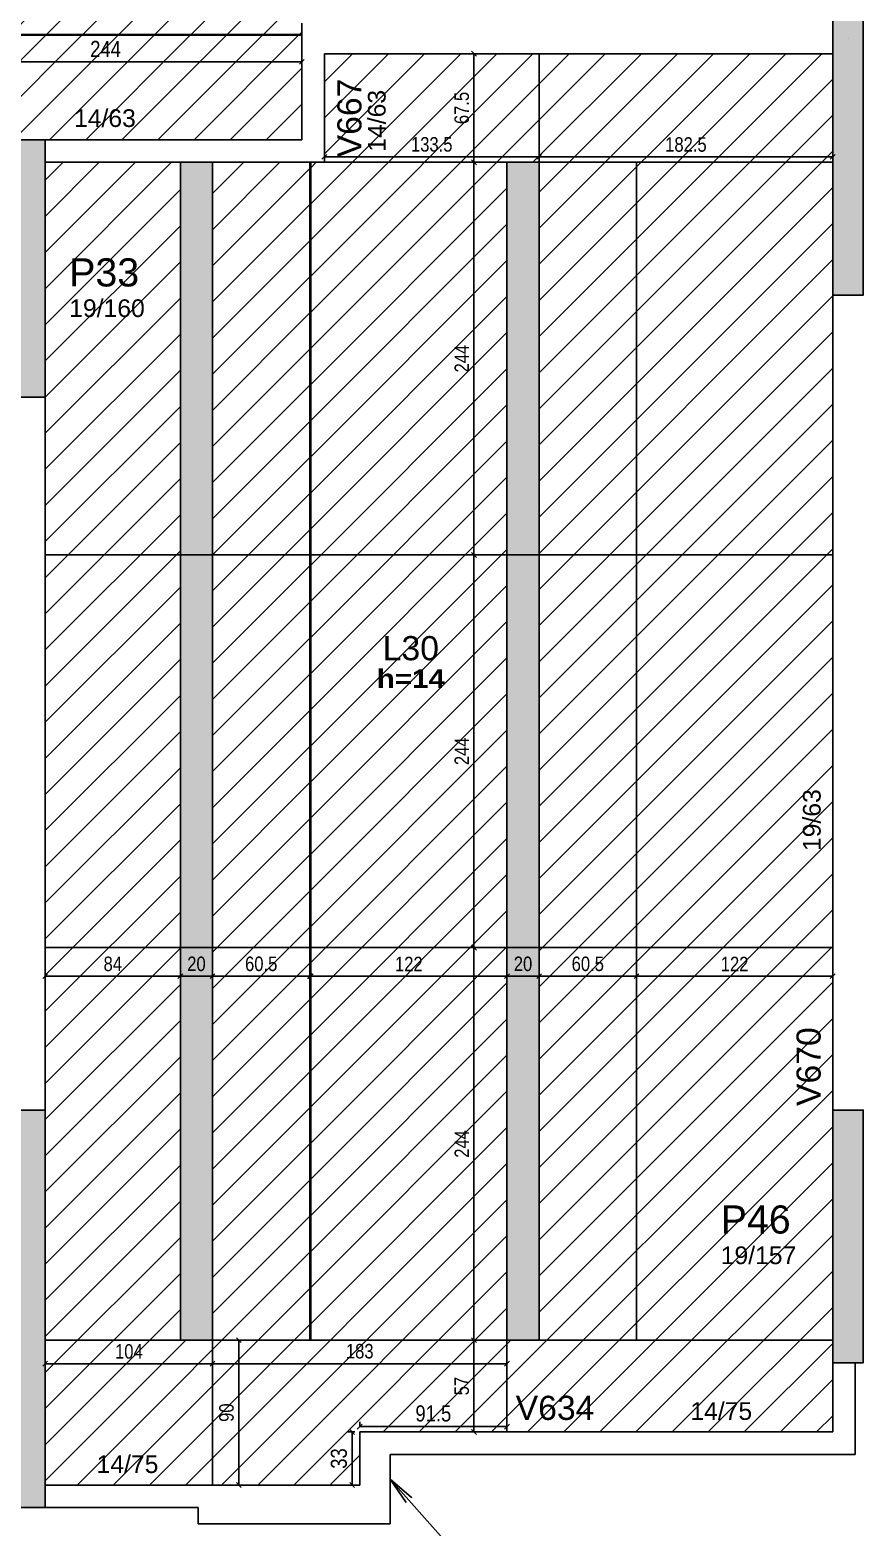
# Model space of a CAD drawing. Extents: x 4150 to 8661, y -614 to 3008.
# Drawn here: x 5825 to 6340, y 603 to 1534 of the extents above; entities that cross this region are included whole.
import ezdxf

# ---------------------------------------------------------------- set-up
doc = ezdxf.new("R2010")
doc.units = 0
doc.header["$PDMODE"] = 34
for name, color, linetype in [('COTA', 241, 'Continuous'), ('MTH-COTAS7', 31, 'Continuous'), ('MTH-DIM-PILAR', 3, 'Continuous'), ('MTH-DIM-VIGA', 3, 'Continuous'), ('MTH-FACE-VIGA', 7, 'Continuous'), ('MTH-PILAR-SEGUE', 5, 'Continuous'), ('MTH-SOMBRA25', 253, 'Continuous'), ('MTH-TIT1-PILAR', 5, 'Continuous'), ('MTH-TIT1-VIGA', 5, 'Continuous'), ('MTH-TXT-NEGRITO', 5, 'Continuous'), ('Painéis', 200, 'Continuous')]:
    doc.layers.add(name, color=color, linetype=linetype)
doc.layers.add('Hachura', color=251, linetype='Continuous', lineweight=9)
doc.styles.add('COTA TECNICA', font='techl___.ttf', dxfattribs={"height": 10})
doc.styles.add('COTA TECNICA-50', font='techl___.ttf', dxfattribs={"height": 9})
doc.styles.add('TQS_ARIAL', font='arial.ttf')
doc.styles.add('TQS_ARIAL_BLACK', font='ariblk.ttf')
doc.dimstyles.new('COTA PAINEL-50', dxfattribs={"dimtxt": 9, "dimasz": 3, "dimexe": 3, "dimexo": 3, "dimgap": 3, "dimtad": 1, "dimdec": 1, "dimzin": 12, "dimdsep": 46, "dimtxsty": 'COTA TECNICA-50', "dimblk1": 'OBLIQUE', "dimblk2": 'OBLIQUE', "dimsah": 1, "dimcen": 0.9, "dimclrd": 4, "dimclre": 4, "dimclrt": 240, "dimadec": 1, "dimazin": 3, "dimtfac": 1, "dimtdec": 1, "dimtmove": 0, "dimatfit": 3, "dimfxl": 1, "dimtolj": 1, "dimtzin": 12, "dimarcsym": 0})
doc.dimstyles.new('PAINEL', dxfattribs={"dimtxt": 10, "dimasz": 3, "dimexe": 3, "dimexo": 3, "dimgap": 3, "dimtad": 1, "dimdec": 1, "dimzin": 12, "dimdsep": 46, "dimtxsty": 'COTA TECNICA', "dimblk1": 'OBLIQUE', "dimblk2": 'OBLIQUE', "dimsah": 1, "dimcen": 0.9, "dimclrd": 4, "dimclre": 4, "dimclrt": 240, "dimadec": 1, "dimazin": 3, "dimtfac": 1, "dimtdec": 1, "dimtmove": 0, "dimatfit": 3, "dimfxl": 1, "dimtolj": 1, "dimtzin": 12, "dimarcsym": 0})
pattern_1 = [(45, (-410.075, 0), (-11.22532, 11.22532), [])]

# ---------------------------------------------------------------- blocks, each defined once
blk = doc.blocks.new('_Oblique')
at = {"color": 0, "linetype": 'ByBlock', "lineweight": -2}
blk.add_line((-0.5, -0.5), (0.5, 0.5), dxfattribs=at)
blk = doc.blocks.new('*D1085')
at = {"layer": 'COTA', "color": 4, "lineweight": -2, "transparency": 16777216}
for p, q in [((5750.16, 1513.87), (5994.16, 1513.87)), ((5994.16, 1515.98), (5994.16, 1510.87))]:
    blk.add_line(p, q, dxfattribs=at)
at = {"layer": 'Defpoints', "color": 0, "transparency": 16777216}
for p in [(5994.16, 1518.98), (5750.16, 1513.87), (5994.16, 1513.87)]:
    blk.add_point(p, dxfattribs=at)
at = {"layer": 'COTA', "color": 4, "lineweight": -2, "transparency": 16777216, "xscale": 3, "yscale": 3, "zscale": 3, "rotation": 180}
blk.add_blockref('_Oblique', (5750.16, 1513.87), dxfattribs=at)
at = {"layer": 'COTA', "color": 4, "lineweight": -2, "transparency": 16777216, "xscale": 3, "yscale": 3, "zscale": 3}
blk.add_blockref('_Oblique', (5994.16, 1513.87), dxfattribs=at)
at = {"layer": 'COTA', "color": 240, "transparency": 16777216, "insert": (5872.16, 1521.94), "char_height": 10, "attachment_point": 5, "style": 'COTA TECNICA'}
blk.add_mtext('\\A1;244', dxfattribs=at)
blk = doc.blocks.new('*D1151')
at = {"layer": 'COTA', "color": 4, "lineweight": -2, "transparency": 16777216}
for p, q in [((6202.16, 960.48), (6202.16, 942.74)), ((6324.16, 960.48), (6324.16, 942.74)), ((6324.16, 945.74), (6202.16, 945.74))]:
    blk.add_line(p, q, dxfattribs=at)
at = {"layer": 'Defpoints', "color": 0, "transparency": 16777216}
for p in [(6202.16, 963.48), (6324.16, 963.48), (6202.16, 945.74)]:
    blk.add_point(p, dxfattribs=at)
at = {"layer": 'COTA', "color": 4, "lineweight": -2, "transparency": 16777216, "xscale": 3, "yscale": 3, "zscale": 3, "rotation": 180}
blk.add_blockref('_Oblique', (6202.16, 945.74), dxfattribs=at)
at = {"layer": 'COTA', "color": 4, "lineweight": -2, "transparency": 16777216, "xscale": 3, "yscale": 3, "zscale": 3}
blk.add_blockref('_Oblique', (6324.16, 945.74), dxfattribs=at)
at = {"layer": 'COTA', "color": 240, "transparency": 16777216, "insert": (6263.16, 953.29), "char_height": 9, "attachment_point": 5, "style": 'COTA TECNICA-50'}
blk.add_mtext('\\A1;122', dxfattribs=at)
blk = doc.blocks.new('*D1152')
at = {"layer": 'COTA', "color": 4, "lineweight": -2, "transparency": 16777216}
for p, q in [((6141.66, 960.48), (6141.66, 942.74)), ((6202.16, 960.48), (6202.16, 942.74)), ((6202.16, 945.74), (6141.66, 945.74))]:
    blk.add_line(p, q, dxfattribs=at)
at = {"layer": 'Defpoints', "color": 0, "transparency": 16777216}
for p in [(6141.66, 963.48), (6202.16, 963.48), (6141.66, 945.74)]:
    blk.add_point(p, dxfattribs=at)
at = {"layer": 'COTA', "color": 4, "lineweight": -2, "transparency": 16777216, "xscale": 3, "yscale": 3, "zscale": 3, "rotation": 180}
blk.add_blockref('_Oblique', (6141.66, 945.74), dxfattribs=at)
at = {"layer": 'COTA', "color": 4, "lineweight": -2, "transparency": 16777216, "xscale": 3, "yscale": 3, "zscale": 3}
blk.add_blockref('_Oblique', (6202.16, 945.74), dxfattribs=at)
at = {"layer": 'COTA', "color": 240, "transparency": 16777216, "insert": (6171.91, 953.34), "char_height": 9, "attachment_point": 5, "style": 'COTA TECNICA-50'}
blk.add_mtext('\\A1;60.5', dxfattribs=at)
blk = doc.blocks.new('*D1153')
at = {"layer": 'COTA', "color": 4, "lineweight": -2, "transparency": 16777216}
for p, q in [((6121.66, 960.48), (6121.66, 942.74)), ((6141.66, 960.48), (6141.66, 942.74)), ((6141.66, 945.74), (6121.66, 945.74))]:
    blk.add_line(p, q, dxfattribs=at)
at = {"layer": 'Defpoints', "color": 0, "transparency": 16777216}
for p in [(6121.66, 963.48), (6141.66, 963.48), (6121.66, 945.74)]:
    blk.add_point(p, dxfattribs=at)
at = {"layer": 'COTA', "color": 4, "lineweight": -2, "transparency": 16777216, "xscale": 3, "yscale": 3, "zscale": 3, "rotation": 180}
blk.add_blockref('_Oblique', (6121.66, 945.74), dxfattribs=at)
at = {"layer": 'COTA', "color": 4, "lineweight": -2, "transparency": 16777216, "xscale": 3, "yscale": 3, "zscale": 3}
blk.add_blockref('_Oblique', (6141.66, 945.74), dxfattribs=at)
at = {"layer": 'COTA', "color": 240, "transparency": 16777216, "insert": (6131.66, 953.33), "char_height": 9, "attachment_point": 5, "style": 'COTA TECNICA-50'}
blk.add_mtext('\\A1;20', dxfattribs=at)
blk = doc.blocks.new('*D1154')
at = {"layer": 'COTA', "color": 4, "lineweight": -2, "transparency": 16777216}
for p, q in [((5999.66, 960.48), (5999.66, 942.74)), ((6121.66, 960.48), (6121.66, 942.74)), ((6121.66, 945.74), (5999.66, 945.74))]:
    blk.add_line(p, q, dxfattribs=at)
at = {"layer": 'Defpoints', "color": 0, "transparency": 16777216}
for p in [(5999.66, 963.48), (6121.66, 963.48), (5999.66, 945.74)]:
    blk.add_point(p, dxfattribs=at)
at = {"layer": 'COTA', "color": 4, "lineweight": -2, "transparency": 16777216, "xscale": 3, "yscale": 3, "zscale": 3, "rotation": 180}
blk.add_blockref('_Oblique', (5999.66, 945.74), dxfattribs=at)
at = {"layer": 'COTA', "color": 4, "lineweight": -2, "transparency": 16777216, "xscale": 3, "yscale": 3, "zscale": 3}
blk.add_blockref('_Oblique', (6121.66, 945.74), dxfattribs=at)
at = {"layer": 'COTA', "color": 240, "transparency": 16777216, "insert": (6060.66, 953.29), "char_height": 9, "attachment_point": 5, "style": 'COTA TECNICA-50'}
blk.add_mtext('\\A1;122', dxfattribs=at)
blk = doc.blocks.new('*D1155')
at = {"layer": 'COTA', "color": 4, "lineweight": -2, "transparency": 16777216}
for p, q in [((5938.66, 960.48), (5938.66, 942.74)), ((5999.16, 960.48), (5999.16, 942.74)), ((5999.16, 945.74), (5938.66, 945.74))]:
    blk.add_line(p, q, dxfattribs=at)
at = {"layer": 'Defpoints', "color": 0, "transparency": 16777216}
for p in [(5938.66, 963.48), (5999.16, 963.48), (5938.66, 945.74)]:
    blk.add_point(p, dxfattribs=at)
at = {"layer": 'COTA', "color": 4, "lineweight": -2, "transparency": 16777216, "xscale": 3, "yscale": 3, "zscale": 3, "rotation": 180}
blk.add_blockref('_Oblique', (5938.66, 945.74), dxfattribs=at)
at = {"layer": 'COTA', "color": 4, "lineweight": -2, "transparency": 16777216, "xscale": 3, "yscale": 3, "zscale": 3}
blk.add_blockref('_Oblique', (5999.16, 945.74), dxfattribs=at)
at = {"layer": 'COTA', "color": 240, "transparency": 16777216, "insert": (5968.91, 953.34), "char_height": 9, "attachment_point": 5, "style": 'COTA TECNICA-50'}
blk.add_mtext('\\A1;60.5', dxfattribs=at)
blk = doc.blocks.new('*D1156')
at = {"layer": 'COTA', "color": 4, "lineweight": -2, "transparency": 16777216}
for p, q in [((5834.66, 960.48), (5834.66, 942.74)), ((5918.66, 960.48), (5918.66, 942.74)), ((5918.66, 945.74), (5834.66, 945.74))]:
    blk.add_line(p, q, dxfattribs=at)
at = {"layer": 'Defpoints', "color": 0, "transparency": 16777216}
for p in [(5834.66, 963.48), (5918.66, 963.48), (5834.66, 945.74)]:
    blk.add_point(p, dxfattribs=at)
at = {"layer": 'COTA', "color": 4, "lineweight": -2, "transparency": 16777216, "xscale": 3, "yscale": 3, "zscale": 3, "rotation": 180}
blk.add_blockref('_Oblique', (5834.66, 945.74), dxfattribs=at)
at = {"layer": 'COTA', "color": 4, "lineweight": -2, "transparency": 16777216, "xscale": 3, "yscale": 3, "zscale": 3}
blk.add_blockref('_Oblique', (5918.66, 945.74), dxfattribs=at)
at = {"layer": 'COTA', "color": 240, "transparency": 16777216, "insert": (5876.66, 953.32), "char_height": 9, "attachment_point": 5, "style": 'COTA TECNICA-50'}
blk.add_mtext('\\A1;84', dxfattribs=at)
blk = doc.blocks.new('*D1157')
at = {"layer": 'COTA', "color": 4, "lineweight": -2, "transparency": 16777216}
for p, q in [((6138.66, 1518.98), (6098.18, 1518.98)), ((6101.18, 1518.98), (6101.18, 1451.48)), ((6118.66, 1451.48), (6098.18, 1451.48))]:
    blk.add_line(p, q, dxfattribs=at)
at = {"layer": 'Defpoints', "color": 0, "transparency": 16777216}
for p in [(6141.66, 1518.98), (6101.18, 1451.48), (6121.66, 1451.48)]:
    blk.add_point(p, dxfattribs=at)
at = {"layer": 'COTA', "color": 4, "lineweight": -2, "transparency": 16777216, "xscale": 3, "yscale": 3, "zscale": 3}
for p, rotation in [((6101.18, 1518.98), 90), ((6101.18, 1451.48), 270)]:
    blk.add_blockref('_Oblique', p, dxfattribs=dict(at, rotation=rotation))
at = {"layer": 'COTA', "color": 240, "transparency": 16777216, "insert": (6093.58, 1485.23), "char_height": 9, "attachment_point": 5, "rotation": 90, "style": 'COTA TECNICA-50'}
blk.add_mtext('\\A1;67.5', dxfattribs=at)
blk = doc.blocks.new('*D1158')
at = {"layer": 'COTA', "color": 4, "lineweight": -2, "transparency": 16777216}
for p, q in [((6118.66, 1451.48), (6098.18, 1451.48)), ((6101.18, 1451.48), (6101.18, 1207.48)), ((6102.1, 1207.48), (6098.18, 1207.48))]:
    blk.add_line(p, q, dxfattribs=at)
at = {"layer": 'Defpoints', "color": 0, "transparency": 16777216}
for p in [(6121.66, 1451.48), (6101.18, 1207.48), (6105.1, 1207.48)]:
    blk.add_point(p, dxfattribs=at)
at = {"layer": 'COTA', "color": 4, "lineweight": -2, "transparency": 16777216, "xscale": 3, "yscale": 3, "zscale": 3}
for p, rotation in [((6101.18, 1451.48), 90), ((6101.18, 1207.48), 270)]:
    blk.add_blockref('_Oblique', p, dxfattribs=dict(at, rotation=rotation))
at = {"layer": 'COTA', "color": 240, "transparency": 16777216, "insert": (6093.61, 1329.48), "char_height": 9, "attachment_point": 5, "rotation": 90, "style": 'COTA TECNICA-50'}
blk.add_mtext('\\A1;244', dxfattribs=at)
blk = doc.blocks.new('*D1159')
at = {"layer": 'COTA', "color": 4, "lineweight": -2, "transparency": 16777216}
for p, q in [((6118.66, 963.48), (6098.18, 963.48)), ((6101.18, 963.48), (6101.18, 719.48)), ((6118.66, 719.48), (6098.18, 719.48))]:
    blk.add_line(p, q, dxfattribs=at)
at = {"layer": 'Defpoints', "color": 0, "transparency": 16777216}
for p in [(6121.66, 963.48), (6101.18, 719.48), (6121.66, 719.48)]:
    blk.add_point(p, dxfattribs=at)
at = {"layer": 'COTA', "color": 4, "lineweight": -2, "transparency": 16777216, "xscale": 3, "yscale": 3, "zscale": 3}
for p, rotation in [((6101.18, 963.48), 90), ((6101.18, 719.48), 270)]:
    blk.add_blockref('_Oblique', p, dxfattribs=dict(at, rotation=rotation))
at = {"layer": 'COTA', "color": 240, "transparency": 16777216, "insert": (6093.61, 841.48), "char_height": 9, "attachment_point": 5, "rotation": 90, "style": 'COTA TECNICA-50'}
blk.add_mtext('\\A1;244', dxfattribs=at)
blk = doc.blocks.new('*D1160')
at = {"layer": 'COTA', "color": 4, "lineweight": -2, "transparency": 16777216}
for p, q in [((6118.66, 719.48), (6098.18, 719.48)), ((6101.18, 719.48), (6101.18, 662.48)), ((6118.66, 662.48), (6098.18, 662.48))]:
    blk.add_line(p, q, dxfattribs=at)
at = {"layer": 'Defpoints', "color": 0, "transparency": 16777216}
for p in [(6121.66, 719.48), (6101.18, 662.48), (6121.66, 662.48)]:
    blk.add_point(p, dxfattribs=at)
at = {"layer": 'COTA', "color": 4, "lineweight": -2, "transparency": 16777216, "xscale": 3, "yscale": 3, "zscale": 3}
for p, rotation in [((6101.18, 719.48), 90), ((6101.18, 662.48), 270)]:
    blk.add_blockref('_Oblique', p, dxfattribs=dict(at, rotation=rotation))
at = {"layer": 'COTA', "color": 240, "transparency": 16777216, "insert": (6093.58, 690.98), "char_height": 9, "attachment_point": 5, "rotation": 90, "style": 'COTA TECNICA-50'}
blk.add_mtext('\\A1;57', dxfattribs=at)
blk = doc.blocks.new('*D1161')
at = {"layer": 'COTA', "color": 4, "lineweight": -2, "transparency": 16777216}
for p, q in [((6141.66, 1454.48), (6141.66, 1457.87)), ((6324.16, 1454.87), (6141.66, 1454.87)), ((6324.16, 1454.48), (6324.16, 1457.87))]:
    blk.add_line(p, q, dxfattribs=at)
at = {"layer": 'Defpoints', "color": 0, "transparency": 16777216}
for p in [(6141.66, 1454.87), (6141.66, 1451.48), (6324.16, 1451.48)]:
    blk.add_point(p, dxfattribs=at)
at = {"layer": 'COTA', "color": 4, "lineweight": -2, "transparency": 16777216, "xscale": 3, "yscale": 3, "zscale": 3, "rotation": 180}
blk.add_blockref('_Oblique', (6141.66, 1454.87), dxfattribs=at)
at = {"layer": 'COTA', "color": 4, "lineweight": -2, "transparency": 16777216, "xscale": 3, "yscale": 3, "zscale": 3}
blk.add_blockref('_Oblique', (6324.16, 1454.87), dxfattribs=at)
at = {"layer": 'COTA', "color": 240, "transparency": 16777216, "insert": (6232.91, 1462.49), "char_height": 9, "attachment_point": 5, "style": 'COTA TECNICA-50'}
blk.add_mtext('\\A1;182.5', dxfattribs=at)
blk = doc.blocks.new('*D1162')
at = {"layer": 'COTA', "color": 4, "lineweight": -2, "transparency": 16777216}
for p, q in [((6008.16, 1454.48), (6008.16, 1457.87)), ((6141.66, 1454.87), (6008.16, 1454.87)), ((6141.66, 1454.48), (6141.66, 1457.87))]:
    blk.add_line(p, q, dxfattribs=at)
at = {"layer": 'Defpoints', "color": 0, "transparency": 16777216}
for p in [(6008.16, 1454.87), (6008.16, 1451.48), (6141.66, 1451.48)]:
    blk.add_point(p, dxfattribs=at)
at = {"layer": 'COTA', "color": 4, "lineweight": -2, "transparency": 16777216, "xscale": 3, "yscale": 3, "zscale": 3, "rotation": 180}
blk.add_blockref('_Oblique', (6008.16, 1454.87), dxfattribs=at)
at = {"layer": 'COTA', "color": 4, "lineweight": -2, "transparency": 16777216, "xscale": 3, "yscale": 3, "zscale": 3}
blk.add_blockref('_Oblique', (6141.66, 1454.87), dxfattribs=at)
at = {"layer": 'COTA', "color": 240, "transparency": 16777216, "insert": (6074.91, 1462.57), "char_height": 9, "attachment_point": 5, "style": 'COTA TECNICA-50'}
blk.add_mtext('\\A1;133.5', dxfattribs=at)
blk = doc.blocks.new('*D1163')
at = {"layer": 'COTA', "color": 4, "lineweight": -2, "transparency": 16777216}
for p, q in [((5938.66, 716.48), (5938.66, 701.91)), ((6121.66, 716.48), (6121.66, 701.91)), ((6121.66, 704.91), (5938.66, 704.91))]:
    blk.add_line(p, q, dxfattribs=at)
at = {"layer": 'Defpoints', "color": 0, "transparency": 16777216}
for p in [(5938.66, 719.48), (6121.66, 719.48), (5938.66, 704.91)]:
    blk.add_point(p, dxfattribs=at)
at = {"layer": 'COTA', "color": 4, "lineweight": -2, "transparency": 16777216, "xscale": 3, "yscale": 3, "zscale": 3, "rotation": 180}
blk.add_blockref('_Oblique', (5938.66, 704.91), dxfattribs=at)
at = {"layer": 'COTA', "color": 4, "lineweight": -2, "transparency": 16777216, "xscale": 3, "yscale": 3, "zscale": 3}
blk.add_blockref('_Oblique', (6121.66, 704.91), dxfattribs=at)
at = {"layer": 'COTA', "color": 240, "transparency": 16777216, "insert": (6030.16, 712.63), "char_height": 9, "attachment_point": 5, "style": 'COTA TECNICA-50'}
blk.add_mtext('\\A1;183', dxfattribs=at)
blk = doc.blocks.new('*D1164')
at = {"layer": 'COTA', "color": 4, "lineweight": -2, "transparency": 16777216}
for p, q in [((5834.66, 716.48), (5834.66, 701.91)), ((5938.66, 716.48), (5938.66, 701.91)), ((5938.66, 704.91), (5834.66, 704.91))]:
    blk.add_line(p, q, dxfattribs=at)
at = {"layer": 'Defpoints', "color": 0, "transparency": 16777216}
for p in [(5834.66, 719.48), (5938.66, 719.48), (5834.66, 704.91)]:
    blk.add_point(p, dxfattribs=at)
at = {"layer": 'COTA', "color": 4, "lineweight": -2, "transparency": 16777216, "xscale": 3, "yscale": 3, "zscale": 3, "rotation": 180}
blk.add_blockref('_Oblique', (5834.66, 704.91), dxfattribs=at)
at = {"layer": 'COTA', "color": 4, "lineweight": -2, "transparency": 16777216, "xscale": 3, "yscale": 3, "zscale": 3}
blk.add_blockref('_Oblique', (5938.66, 704.91), dxfattribs=at)
at = {"layer": 'COTA', "color": 240, "transparency": 16777216, "insert": (5886.66, 712.5), "char_height": 9, "attachment_point": 5, "style": 'COTA TECNICA-50'}
blk.add_mtext('\\A1;104', dxfattribs=at)
blk = doc.blocks.new('*D1165')
at = {"layer": 'COTA', "color": 4, "lineweight": -2, "transparency": 16777216}
for p, q in [((5941.66, 719.48), (5957.98, 719.48)), ((5954.98, 719.48), (5954.98, 629.48)), ((5941.66, 629.48), (5957.98, 629.48))]:
    blk.add_line(p, q, dxfattribs=at)
at = {"layer": 'Defpoints', "color": 0, "transparency": 16777216}
for p in [(5938.66, 719.48), (5938.66, 629.48), (5954.98, 629.48)]:
    blk.add_point(p, dxfattribs=at)
at = {"layer": 'COTA', "color": 4, "lineweight": -2, "transparency": 16777216, "xscale": 3, "yscale": 3, "zscale": 3}
for p, rotation in [((5954.98, 719.48), 90), ((5954.98, 629.48), 270)]:
    blk.add_blockref('_Oblique', p, dxfattribs=dict(at, rotation=rotation))
at = {"layer": 'COTA', "color": 240, "transparency": 16777216, "insert": (5947.36, 674.48), "char_height": 9, "attachment_point": 5, "rotation": 90, "style": 'COTA TECNICA-50'}
blk.add_mtext('\\A1;90', dxfattribs=at)
blk = doc.blocks.new('*D1166')
at = {"layer": 'COTA', "color": 4, "lineweight": -2, "transparency": 16777216}
for p, q in [((6118.66, 1207.48), (6098.18, 1207.48)), ((6101.18, 1207.48), (6101.18, 963.48)), ((6118.66, 963.48), (6098.18, 963.48))]:
    blk.add_line(p, q, dxfattribs=at)
at = {"layer": 'Defpoints', "color": 0, "transparency": 16777216}
for p in [(6121.66, 1207.48), (6101.18, 963.48), (6121.66, 963.48)]:
    blk.add_point(p, dxfattribs=at)
at = {"layer": 'COTA', "color": 4, "lineweight": -2, "transparency": 16777216, "xscale": 3, "yscale": 3, "zscale": 3}
for p, rotation in [((6101.18, 1207.48), 90), ((6101.18, 963.48), 270)]:
    blk.add_blockref('_Oblique', p, dxfattribs=dict(at, rotation=rotation))
at = {"layer": 'COTA', "color": 240, "transparency": 16777216, "insert": (6093.61, 1085.48), "char_height": 9, "attachment_point": 5, "rotation": 90, "style": 'COTA TECNICA-50'}
blk.add_mtext('\\A1;244', dxfattribs=at)
blk = doc.blocks.new('*D1167')
at = {"layer": 'COTA', "color": 4, "lineweight": -2, "transparency": 16777216}
for p, q in [((5918.66, 960.48), (5918.66, 942.74)), ((5938.66, 960.48), (5938.66, 942.74)), ((5938.66, 945.74), (5918.66, 945.74))]:
    blk.add_line(p, q, dxfattribs=at)
at = {"layer": 'Defpoints', "color": 0, "transparency": 16777216}
for p in [(5918.66, 963.48), (5938.66, 963.48), (5918.66, 945.74)]:
    blk.add_point(p, dxfattribs=at)
at = {"layer": 'COTA', "color": 4, "lineweight": -2, "transparency": 16777216, "xscale": 3, "yscale": 3, "zscale": 3, "rotation": 180}
blk.add_blockref('_Oblique', (5918.66, 945.74), dxfattribs=at)
at = {"layer": 'COTA', "color": 4, "lineweight": -2, "transparency": 16777216, "xscale": 3, "yscale": 3, "zscale": 3}
blk.add_blockref('_Oblique', (5938.66, 945.74), dxfattribs=at)
at = {"layer": 'COTA', "color": 240, "transparency": 16777216, "insert": (5928.66, 953.33), "char_height": 9, "attachment_point": 5, "style": 'COTA TECNICA-50'}
blk.add_mtext('\\A1;20', dxfattribs=at)
blk = doc.blocks.new('*D1168')
at = {"layer": 'COTA', "color": 4, "lineweight": -2, "transparency": 16777216}
for p, q in [((6027.16, 662.48), (6022.44, 662.48)), ((6025.44, 662.48), (6025.44, 629.48)), ((6027.16, 629.48), (6022.44, 629.48))]:
    blk.add_line(p, q, dxfattribs=at)
at = {"layer": 'Defpoints', "color": 0, "transparency": 16777216}
for p in [(6030.16, 662.48), (6025.44, 629.48), (6030.16, 629.48)]:
    blk.add_point(p, dxfattribs=at)
at = {"layer": 'COTA', "color": 4, "lineweight": -2, "transparency": 16777216, "xscale": 3, "yscale": 3, "zscale": 3}
for p, rotation in [((6025.44, 662.48), 90), ((6025.44, 629.48), 270)]:
    blk.add_blockref('_Oblique', p, dxfattribs=dict(at, rotation=rotation))
at = {"layer": 'COTA', "color": 240, "transparency": 16777216, "insert": (6017.22, 645.98), "char_height": 10, "attachment_point": 5, "rotation": 90, "style": 'COTA TECNICA'}
blk.add_mtext('\\A1;33', dxfattribs=at)
blk = doc.blocks.new('*D1169')
at = {"layer": 'COTA', "color": 4, "lineweight": -2, "transparency": 16777216}
for p, q in [((6030.16, 665.48), (6030.16, 668.8)), ((6121.66, 665.8), (6030.16, 665.8)), ((6121.66, 665.48), (6121.66, 668.8))]:
    blk.add_line(p, q, dxfattribs=at)
at = {"layer": 'Defpoints', "color": 0, "transparency": 16777216}
for p in [(6030.16, 665.8), (6030.16, 662.48), (6121.66, 662.48)]:
    blk.add_point(p, dxfattribs=at)
at = {"layer": 'COTA', "color": 4, "lineweight": -2, "transparency": 16777216, "xscale": 3, "yscale": 3, "zscale": 3, "rotation": 180}
blk.add_blockref('_Oblique', (6030.16, 665.8), dxfattribs=at)
at = {"layer": 'COTA', "color": 4, "lineweight": -2, "transparency": 16777216, "xscale": 3, "yscale": 3, "zscale": 3}
blk.add_blockref('_Oblique', (6121.66, 665.8), dxfattribs=at)
at = {"layer": 'COTA', "color": 240, "transparency": 16777216, "insert": (6075.91, 673.94), "char_height": 10, "attachment_point": 5, "style": 'COTA TECNICA'}
blk.add_mtext('\\A1;91.5', dxfattribs=at)

msp = doc.modelspace()

# ---------------------------------------------------------------- hatches: boundary and pattern name
at = {"layer": 'Hachura', "linetype": 'ByBlock'}
h = msp.add_hatch(dxfattribs=at)
h.set_pattern_fill('ANSI31', color=256, scale=5)
h.set_pattern_definition(pattern_1)
h.paths.add_polyline_path([(5834.66, 1465.48), (5994.16, 1465.48), (5994.16, 1518.98), (5994.16, 1530.48), (5750.16, 1530.48), (5750.16, 1465.48), (5815.66, 1465.48)])
h.paths.add_polyline_path([(5994.16, 1530.98), (5994.16, 1537.98), (5994.16, 1591.48), (5834.66, 1591.48), (5815.66, 1591.48), (5750.16, 1591.48), (5750.16, 1530.98)])
h.paths.add_polyline_path([(5750.16, 1530.98), (5750.16, 1591.48), (5506.16, 1591.48), (5506.16, 1530.98)])
h.paths.add_polyline_path([(5750.16, 1465.48), (5750.16, 1530.48), (5506.16, 1530.48), (5506.16, 1465.48)])
h.paths.add_polyline_path([(5506.16, 1465.48), (5506.16, 1530.48), (5262.16, 1530.48), (5262.16, 1465.48)])
h.paths.add_polyline_path([(5506.16, 1530.98), (5506.16, 1591.48), (5262.16, 1591.48), (5262.16, 1530.98)])
h.paths.add_polyline_path([(5262.16, 1530.98), (5262.16, 1591.48), (5114.66, 1591.48), (5095.66, 1591.48), (5018.16, 1591.48), (5018.16, 1530.98)])
h.paths.add_polyline_path([(5262.16, 1465.48), (5262.16, 1530.48), (5018.16, 1530.48), (5018.16, 1465.48), (5095.66, 1465.48), (5114.66, 1465.48)])
h.paths.add_polyline_path([(5018.16, 1465.48), (5018.16, 1530.48), (4773.66, 1530.48), (4773.66, 1470.48), (4806.66, 1470.48), (4806.66, 1465.48)])
h.paths.add_polyline_path([(5018.16, 1530.98), (5018.16, 1591.48), (4773.66, 1591.48), (4773.66, 1530.98)])
h.paths.add_polyline_path([(4645.66, 1591.48), (4626.66, 1591.48), (4626.66, 1530.98), (4773.66, 1530.98), (4773.66, 1591.48)])
h.paths.add_polyline_path([(4626.66, 1530.48), (4626.66, 1470.48), (4773.66, 1470.48), (4773.66, 1530.48)])
h = msp.add_hatch(dxfattribs=at)
h.set_pattern_fill('ANSI31', color=256, scale=5)
h.set_pattern_definition(pattern_1)
h.paths.add_polyline_path([(6141.66, 1451.48), (6141.66, 1518.98), (6008.16, 1518.98), (6008.16, 1465.48), (6008.16, 1451.48)])
h.paths.add_polyline_path([(6141.66, 1518.98), (6141.66, 1451.48), (6324.16, 1451.48), (6324.16, 1518.98)])
h.paths.add_polyline_path([(6202.16, 1451.48), (6202.16, 1207.48), (6324.16, 1207.48), (6324.16, 1368.98), (6324.16, 1451.48)])
h.paths.add_polyline_path([(6141.66, 1207.48), (6202.16, 1207.48), (6202.16, 1451.48), (6141.66, 1451.48)])
h.paths.add_polyline_path([(6008.16, 1451.48), (5999.66, 1451.48), (5999.66, 1207.48), (6121.66, 1207.48), (6121.66, 1451.48)])
h.paths.add_polyline_path([(5999.16, 1451.48), (5994.16, 1451.48), (5938.66, 1451.48), (5938.66, 1207.48), (5999.16, 1207.48)])
h.paths.add_polyline_path([(5918.66, 1451.48), (5834.66, 1451.48), (5834.66, 1305.48), (5834.66, 1207.48), (5918.66, 1207.48)])
h.paths.add_polyline_path([(5918.66, 1207.48), (5834.66, 1207.48), (5834.66, 963.48), (5918.66, 963.48)])
h.paths.add_polyline_path([(5938.66, 963.48), (5999.16, 963.48), (5999.16, 1207.48), (5938.66, 1207.48)])
h.paths.add_polyline_path([(5999.66, 963.48), (6121.66, 963.48), (6121.66, 1207.48), (5999.66, 1207.48)])
h.paths.add_polyline_path([(6141.66, 963.48), (6202.16, 963.48), (6202.16, 1207.48), (6141.66, 1207.48)])
h.paths.add_polyline_path([(6202.16, 963.48), (6324.16, 963.48), (6324.16, 1207.48), (6202.16, 1207.48)])
h.paths.add_polyline_path([(6202.16, 963.48), (6202.16, 719.48), (6324.16, 719.48), (6324.16, 862.48), (6324.16, 945.48), (6324.16, 963.48)])
h.paths.add_polyline_path([(6202.16, 963.48), (6141.66, 963.48), (6141.66, 719.48), (6202.16, 719.48)])
h.paths.add_polyline_path([(6121.66, 963.48), (5999.66, 963.48), (5999.66, 719.48), (6121.66, 719.48)])
h.paths.add_polyline_path([(5999.16, 963.48), (5938.66, 963.48), (5938.66, 719.48), (5999.16, 719.48)])
h.paths.add_polyline_path([(5918.66, 963.48), (5834.66, 963.48), (5834.66, 862.48), (5834.66, 719.48), (5918.66, 719.48)])
h.paths.add_polyline_path([(5938.66, 719.48), (5834.66, 719.48), (5834.66, 629.48), (5938.66, 629.48)])
h.paths.add_polyline_path([(6030.16, 662.48), (6049.16, 662.48), (6121.66, 662.48), (6121.66, 719.48), (5938.66, 719.48), (5938.66, 629.48), (6030.16, 629.48)])
h.paths.add_polyline_path([(6121.66, 719.48), (6121.66, 662.48), (6324.16, 662.48), (6324.16, 705.48), (6324.16, 719.48)])
at = {"layer": 'Hachura'}
h = msp.add_hatch(color=256, dxfattribs=at)
h.dxf.hatch_style = 1
h.paths.add_polyline_path([(6121.66, 1207.48), (6141.66, 1207.48), (6141.66, 1451.48), (6121.66, 1451.48)])
h.paths.add_polyline_path([(6121.66, 963.48), (6141.66, 963.48), (6141.66, 1207.48), (6121.66, 1207.48)])
h.paths.add_polyline_path([(6121.66, 719.48), (6141.66, 719.48), (6141.66, 963.48), (6121.66, 963.48)])
h.paths.add_polyline_path([(5918.66, 719.48), (5938.66, 719.48), (5938.66, 963.48), (5918.66, 963.48)])
h.paths.add_polyline_path([(5918.66, 963.48), (5938.66, 963.48), (5938.66, 1207.48), (5918.66, 1207.48)])
h.paths.add_polyline_path([(5918.66, 1207.48), (5938.66, 1207.48), (5938.66, 1451.48), (5918.66, 1451.48)])

# ---------------------------------------------------------------- linework, layer by layer
at = {"layer": 'MTH-COTAS7', "linetype": 'Continuous'}
msp.add_lwpolyline([(6083.75, 531.89), (6083.75, 594.2), (6049.16, 633.24), (6062.38, 621.77), (6049.16, 633.24), (6058.96, 618.74)], dxfattribs=at)
at = {"layer": 'MTH-FACE-VIGA', "linetype": 'Continuous'}
for p, q in [((5994.16, 1537.98), (5994.16, 1518.98)), ((5994.16, 1518.98), (5994.16, 1465.48)), ((6008.16, 1518.98), (6324.16, 1518.98)), ((6008.16, 1465.48), (6008.16, 1518.98)), ((5994.16, 1465.48), (5834.66, 1465.48)), ((6008.16, 1451.48), (6008.16, 1465.48)), ((5834.66, 1451.48), (5994.16, 1451.48)), ((5994.16, 1451.48), (6008.16, 1451.48)), ((6324.16, 1368.98), (6324.16, 945.48)), ((5834.66, 862.48), (5834.66, 1305.48)), ((6324.16, 945.48), (6324.16, 862.48)), ((6324.16, 705.48), (6324.16, 662.48)), ((6338.16, 705.48), (6338.16, 648.48)), ((6049.16, 662.48), (6030.16, 662.48)), ((6030.16, 662.48), (6030.16, 629.48)), ((6324.16, 662.48), (6049.16, 662.48)), ((6049.16, 648.48), (6338.16, 648.48)), ((6049.16, 605.48), (6049.16, 648.48)), ((6030.16, 629.48), (5834.66, 629.48)), ((5834.66, 615.48), (5929.66, 615.48)), ((5929.66, 605.48), (5929.66, 615.48)), ((5929.66, 605.48), (6049.16, 605.48))]:
    msp.add_line(p, q, dxfattribs=at)
at = {"layer": 'MTH-PILAR-SEGUE', "linetype": 'Continuous'}
msp.add_line((6333.66, 1528.48), (6333.66, 1528.48), dxfattribs=at)
for points in [[(6324.16, 1368.98), (6343.16, 1368.98), (6343.16, 1687.98), (6324.16, 1687.98), (6324.16, 1368.98)], [(5815.66, 1305.48), (5834.66, 1305.48), (5834.66, 1465.48), (5815.66, 1465.48), (5815.66, 1305.48)], [(5815.66, 615.48), (5834.66, 615.48), (5834.66, 862.48), (5815.66, 862.48), (5815.66, 615.48)], [(6324.16, 705.48), (6343.16, 705.48), (6343.16, 862.48), (6324.16, 862.48), (6324.16, 705.48)]]:
    msp.add_lwpolyline(points, dxfattribs=at)
at = {"layer": 'MTH-SOMBRA25', "linetype": 'Continuous'}
for points in [[(6324.16, 1368.98), (6343.16, 1368.98), (6343.16, 1687.98)], [(6324.16, 1368.98), (6343.16, 1687.98), (6324.16, 1687.98)], [(6324.16, 1368.98), (6324.16, 1687.98), (6324.16, 1368.98)], [(5815.66, 1305.48), (5834.66, 1305.48), (5834.66, 1465.48)], [(5815.66, 1305.48), (5834.66, 1465.48), (5815.66, 1465.48)], [(5815.66, 615.48), (5834.66, 615.48), (5834.66, 862.48)], [(5815.66, 615.48), (5834.66, 862.48), (5815.66, 862.48)], [(6324.16, 705.48), (6343.16, 705.48), (6343.16, 862.48)], [(6324.16, 705.48), (6343.16, 862.48), (6324.16, 862.48)], [(6324.16, 705.48), (6324.16, 862.48), (6324.16, 705.48)]]:
    msp.add_solid(points, dxfattribs=at)
at = {"layer": 'Painéis'}
for p, q in [((4626.66, 1530.98), (5994.16, 1530.98)), ((4626.66, 1530.48), (5994.16, 1530.48)), ((6141.66, 1518.98), (6141.66, 719.48)), ((5918.66, 1451.48), (5918.66, 719.48)), ((5938.66, 1451.48), (5938.66, 629.48)), ((5999.16, 1451.48), (5999.16, 719.48)), ((5999.66, 1451.48), (5999.66, 719.48)), ((6008.16, 1451.48), (6324.16, 1451.48)), ((6121.66, 1451.48), (6121.66, 662.48)), ((6202.16, 1451.48), (6202.16, 719.48)), ((5834.66, 1207.48), (6324.16, 1207.48)), ((5834.66, 963.48), (6324.16, 963.48)), ((5834.66, 719.48), (6324.16, 719.48))]:
    msp.add_line(p, q, dxfattribs=at)

# ---------------------------------------------------------------- texts
at = {"layer": 'MTH-DIM-PILAR', "linetype": 'Continuous', "style": 'TQS_ARIAL'}
for s, p in [('19/160', (5849.56, 1355.32)), ('19/157', (6254.53, 766.77))]:
    msp.add_text(s, height=11, dxfattribs=at).set_placement(p)
at = {"layer": 'MTH-DIM-VIGA', "linetype": 'Continuous', "style": 'TQS_ARIAL'}
for s, p in [('14/63', (6046.24, 1458.02)), ('19/63', (6316.66, 1023.48))]:
    msp.add_text(s, height=11, rotation=90, dxfattribs=at).set_placement(p)
for s, p in [('14/63', (5852.54, 1473.43)), ('14/75', (6235.65, 669.98)), ('14/75', (5866.59, 636.98))]:
    msp.add_text(s, height=11, dxfattribs=at).set_placement(p)
at = {"layer": 'MTH-TIT1-PILAR', "linetype": 'Continuous', "style": 'TQS_ARIAL'}
for s, p in [('P33', (5849.56, 1374.32)), ('P46', (6254.53, 785.77))]:
    msp.add_text(s, height=17.5, dxfattribs=at).set_placement(p)
at = {"layer": 'MTH-TIT1-VIGA', "linetype": 'Continuous', "style": 'TQS_ARIAL'}
for s, p in [('V667', (6031.23, 1454.57)), ('V670', (6316.66, 865.01))]:
    msp.add_text(s, height=15, rotation=90, dxfattribs=at).set_placement(p)
for s, p in [('L30', (6044.44, 1142.05)), ('V634', (6127.09, 669.98))]:
    msp.add_text(s, height=15, dxfattribs=at).set_placement(p)
at = {"layer": 'MTH-TXT-NEGRITO', "color": 3, "linetype": 'Continuous', "style": 'TQS_ARIAL_BLACK'}
msp.add_text('h=14', height=11.5, dxfattribs=at).set_placement((6040.73, 1124.87))

# ---------------------------------------------------------------- dimensions: what is measured, and where the dimension line sits
at = {"layer": 'COTA'}
dim = msp.add_linear_dim(base=(5994.16, 1513.87), p1=(5750.16, 1513.87), p2=(5994.16, 1518.98), dimstyle='PAINEL', override={"dimtmove": 1}, dxfattribs=at)
dim.commit()
dim.dimension.update_dxf_attribs({"geometry": '*D1085', "text_midpoint": (5872.16, 1521.94)})
for base, p1, p2, angle, dimstyle, picture, middle in [((6101.18, 1451.48), (6141.66, 1518.98), (6121.66, 1451.48), 270, 'COTA PAINEL-50', '*D1157', (6093.58, 1485.23)), ((6141.66, 1454.87), (6324.16, 1451.48), (6141.66, 1451.48), 180, 'COTA PAINEL-50', '*D1161', (6232.91, 1462.49)), ((5918.66, 945.74), (5938.66, 963.48), (5918.66, 963.48), 180, 'COTA PAINEL-50', '*D1167', (5928.66, 953.33)), ((5938.66, 945.74), (5999.16, 963.48), (5938.66, 963.48), 180, 'COTA PAINEL-50', '*D1155', (5968.91, 953.34)), ((6202.16, 945.74), (6324.16, 963.48), (6202.16, 963.48), 180, 'COTA PAINEL-50', '*D1151', (6263.16, 953.29)), ((5938.66, 704.91), (6121.66, 719.48), (5938.66, 719.48), 180, 'COTA PAINEL-50', '*D1163', (6030.16, 712.63)), ((5954.98, 629.48), (5938.66, 719.48), (5938.66, 629.48), 270, 'COTA PAINEL-50', '*D1165', (5947.36, 674.48)), ((6025.44, 629.48), (6030.16, 662.48), (6030.16, 629.48), 90, 'PAINEL', '*D1168', (6017.22, 645.98))]:
    dim = msp.add_linear_dim(base=base, p1=p1, p2=p2, angle=angle, dimstyle=dimstyle, dxfattribs=at)
    dim.commit()
    dim.dimension.update_dxf_attribs({"geometry": picture, "text_midpoint": middle})
for base, p1, p2, angle, picture, middle in [((6008.16, 1454.87), (6141.66, 1451.48), (6008.16, 1451.48), 180, '*D1162', (6074.91, 1462.57)), ((6101.18, 1207.48), (6121.66, 1451.48), (6105.1, 1207.48), 270, '*D1158', (6093.61, 1329.48)), ((6101.18, 963.48), (6121.66, 1207.48), (6121.66, 963.48), 270, '*D1166', (6093.61, 1085.48)), ((5834.66, 945.74), (5918.66, 963.48), (5834.66, 963.48), 180, '*D1156', (5876.66, 953.32)), ((5999.66, 945.74), (6121.66, 963.48), (5999.66, 963.48), 180, '*D1154', (6060.66, 953.29)), ((6101.18, 719.48), (6121.66, 963.48), (6121.66, 719.48), 270, '*D1159', (6093.61, 841.48)), ((6121.66, 945.74), (6141.66, 963.48), (6121.66, 963.48), 180, '*D1153', (6131.66, 953.33)), ((6141.66, 945.74), (6202.16, 963.48), (6141.66, 963.48), 180, '*D1152', (6171.91, 953.34)), ((5834.66, 704.91), (5938.66, 719.48), (5834.66, 719.48), 180, '*D1164', (5886.66, 712.5)), ((6101.18, 662.48), (6121.66, 719.48), (6121.66, 662.48), 270, '*D1160', (6093.58, 690.98))]:
    dim = msp.add_linear_dim(base=base, p1=p1, p2=p2, angle=angle, dimstyle='COTA PAINEL-50', override={"dimtmove": 1}, dxfattribs=at)
    dim.commit()
    dim.dimension.update_dxf_attribs({"geometry": picture, "text_midpoint": middle})
dim = msp.add_linear_dim(base=(6030.16, 665.8), p1=(6121.66, 662.48), p2=(6030.16, 662.48), dimstyle='PAINEL', dxfattribs=at)
dim.commit()
dim.dimension.update_dxf_attribs({"geometry": '*D1169', "text_midpoint": (6075.91, 673.94)})

doc.saveas('drawing.dxf')
